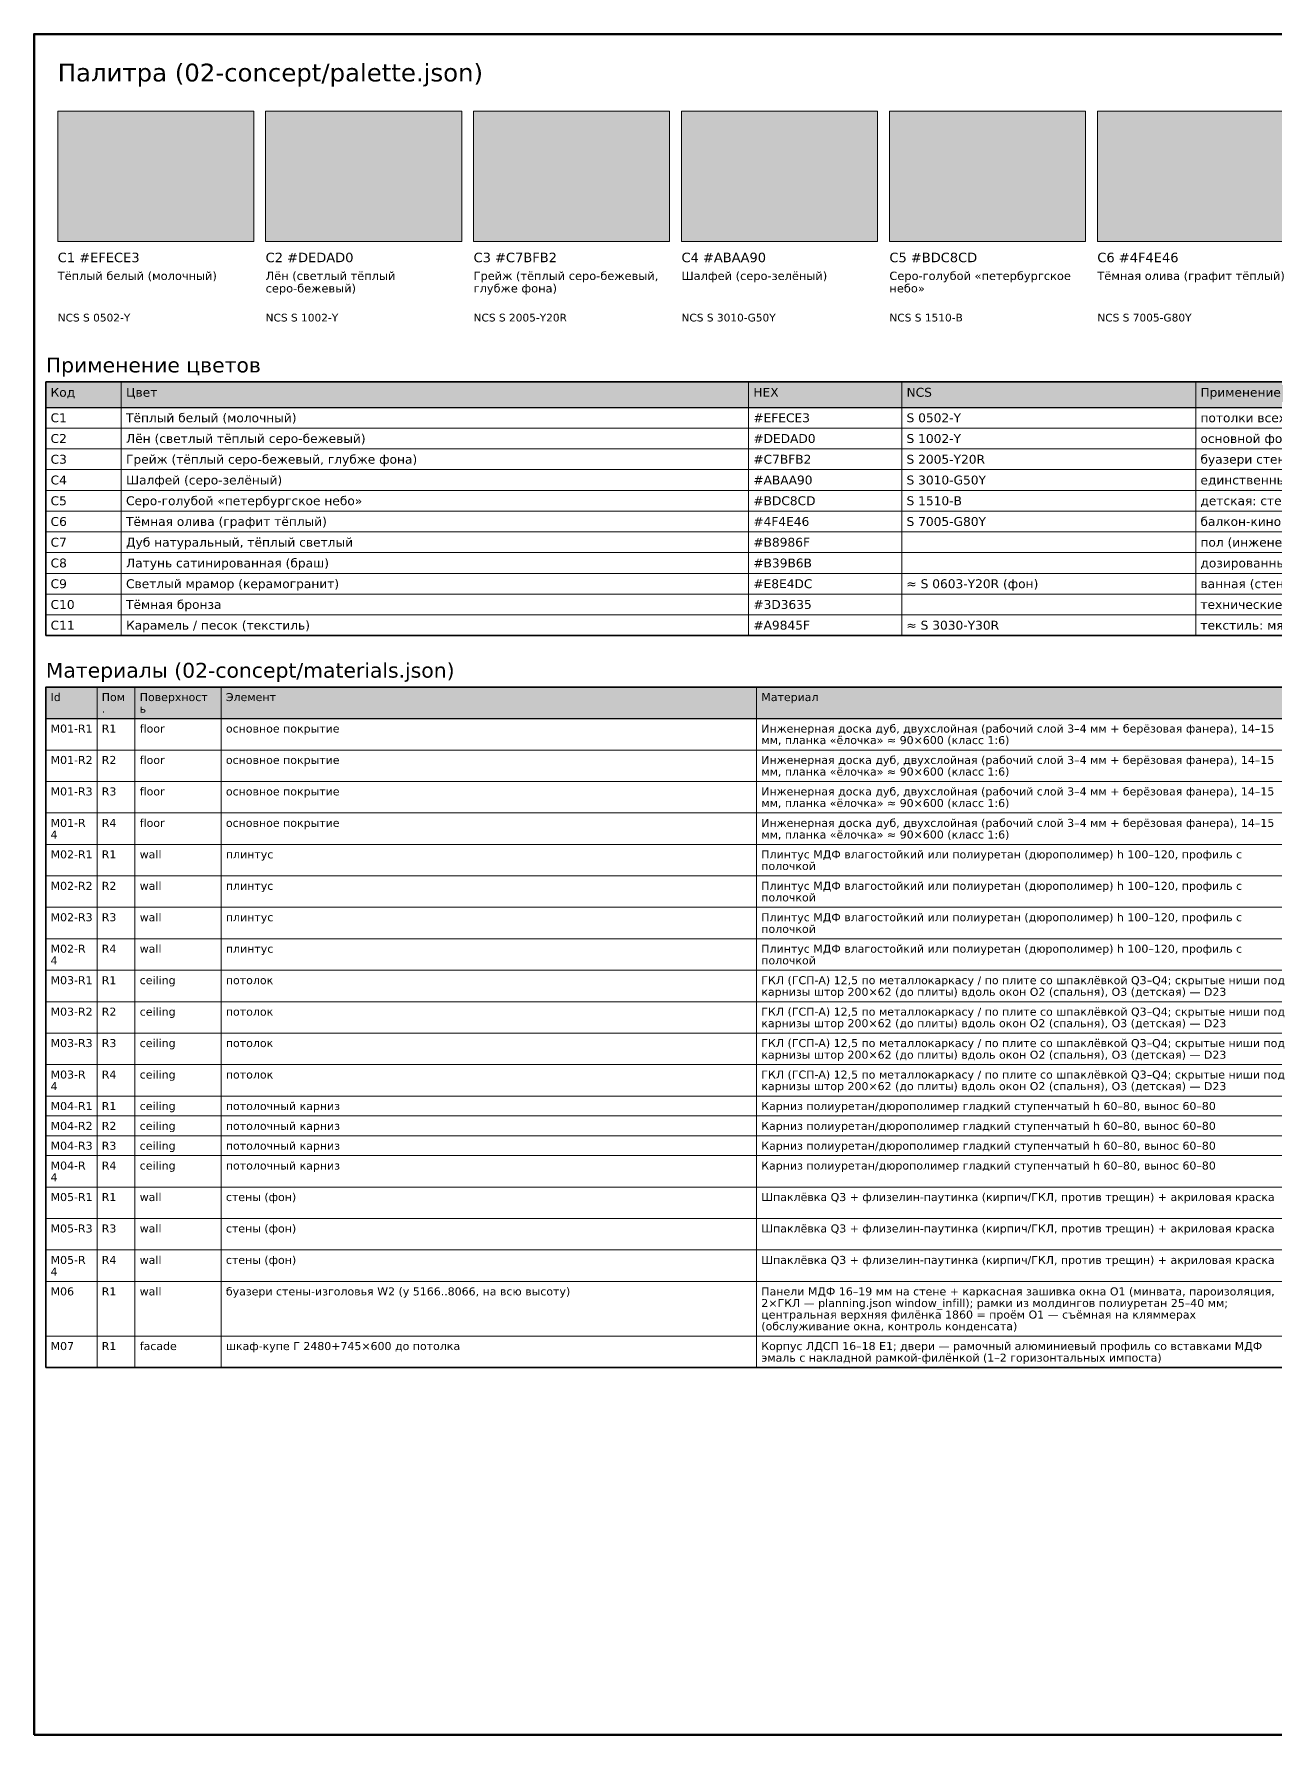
# Model space of a CAD drawing. Header units: millimetres. Extents: x 20 to 415, y 1 to 292.
# Drawn here: x 20 to 229.6, y 5 to 292 of the extents above; entities that cross this region are included whole.
import ezdxf

# ---------------------------------------------------------------- set-up
doc = ezdxf.new("R2010")
doc.units = ezdxf.units.MM
doc.layers.add('FRAME', color=7, linetype='CONTINUOUS')
doc.layers.add('TEXT', color=7, linetype='CONTINUOUS')
doc.styles.add('GOST', font='DejaVuSans.ttf')

msp = doc.modelspace()

# ---------------------------------------------------------------- hatches: boundary and pattern name
at = {"layer": 'TEXT', "true_color": 0xefece3}
h = msp.add_hatch(color=7, dxfattribs=at)
h.dxf.hatch_style = 1
h.paths.add_polyline_path([(24, 257), (57.09, 257), (57.09, 279), (24, 279)])
at = {"layer": 'TEXT', "true_color": 0xdedad0}
h = msp.add_hatch(color=7, dxfattribs=at)
h.dxf.hatch_style = 1
h.paths.add_polyline_path([(59.09, 257), (92.18, 257), (92.18, 279), (59.09, 279)])
at = {"layer": 'TEXT', "true_color": 0xc7bfb2}
h = msp.add_hatch(color=7, dxfattribs=at)
h.dxf.hatch_style = 1
h.paths.add_polyline_path([(94.18, 257), (127.27, 257), (127.27, 279), (94.18, 279)])
at = {"layer": 'TEXT', "true_color": 0xabaa90}
h = msp.add_hatch(color=7, dxfattribs=at)
h.dxf.hatch_style = 1
h.paths.add_polyline_path([(129.27, 257), (162.36, 257), (162.36, 279), (129.27, 279)])
at = {"layer": 'TEXT', "true_color": 0xbdc8cd}
h = msp.add_hatch(color=7, dxfattribs=at)
h.dxf.hatch_style = 1
h.paths.add_polyline_path([(164.36, 257), (197.45, 257), (197.45, 279), (164.36, 279)])
at = {"layer": 'TEXT', "true_color": 0x4f4e46}
h = msp.add_hatch(color=7, dxfattribs=at)
h.dxf.hatch_style = 1
h.paths.add_polyline_path([(199.45, 257), (232.55, 257), (232.55, 279), (199.45, 279)])
at = {"layer": 'TEXT', "true_color": 0xe6e6e6}
h = msp.add_hatch(color=7, dxfattribs=at)
h.dxf.hatch_style = 1
h.paths.add_polyline_path([(22, 229), (413, 229), (413, 233.3), (22, 233.3)])
h = msp.add_hatch(color=7, dxfattribs=at)
h.dxf.hatch_style = 1
h.paths.add_polyline_path([(22, 176.49), (413, 176.49), (413, 181.8), (22, 181.8)])

# ---------------------------------------------------------------- linework, layer by layer
at = {"layer": 'FRAME', "color": 7, "lineweight": 50}
msp.add_lwpolyline([(20, 5), (415, 5), (415, 292), (20, 292)], close=True, dxfattribs=at)
at = {"layer": 'TEXT', "color": 7, "lineweight": 20}
for points in [[(24, 257), (57.09, 257), (57.09, 279), (24, 279)], [(59.09, 257), (92.18, 257), (92.18, 279), (59.09, 279)], [(94.18, 257), (127.27, 257), (127.27, 279), (94.18, 279)], [(129.27, 257), (162.36, 257), (162.36, 279), (129.27, 279)], [(164.36, 257), (197.45, 257), (197.45, 279), (164.36, 279)], [(199.45, 257), (232.55, 257), (232.55, 279), (199.45, 279)]]:
    msp.add_lwpolyline(points, close=True, dxfattribs=at)
at = {"layer": 'TEXT', "color": 7, "lineweight": 25}
for points in [[(22, 229), (413, 229), (413, 233.3), (22, 233.3)], [(22, 176.49), (413, 176.49), (413, 181.8), (22, 181.8)]]:
    msp.add_lwpolyline(points, close=True, dxfattribs=at)
at = {"layer": 'TEXT', "color": 7, "lineweight": 15}
for points in [[(22, 233.3), (22, 229)], [(34.73, 233.3), (34.73, 229)], [(140.6, 233.3), (140.6, 229)], [(166.45, 233.3), (166.45, 229)], [(216.05, 233.3), (216.05, 229)], [(22, 229), (22, 225.5)], [(34.73, 229), (34.73, 225.5)], [(140.6, 229), (140.6, 225.5)], [(166.45, 229), (166.45, 225.5)], [(216.05, 229), (216.05, 225.5)], [(22, 225.5), (22, 222)], [(34.73, 225.5), (34.73, 222)], [(140.6, 225.5), (140.6, 222)], [(166.45, 225.5), (166.45, 222)], [(216.05, 225.5), (216.05, 222)], [(22, 222), (22, 218.5)], [(34.73, 222), (34.73, 218.5)], [(140.6, 222), (140.6, 218.5)], [(166.45, 222), (166.45, 218.5)], [(216.05, 222), (216.05, 218.5)], [(22, 218.5), (22, 215)], [(34.73, 218.5), (34.73, 215)], [(140.6, 218.5), (140.6, 215)], [(166.45, 218.5), (166.45, 215)], [(216.05, 218.5), (216.05, 215)], [(22, 215), (22, 211.5)], [(34.73, 215), (34.73, 211.5)], [(140.6, 215), (140.6, 211.5)], [(166.45, 215), (166.45, 211.5)], [(216.05, 215), (216.05, 211.5)], [(22, 211.5), (22, 208)], [(34.73, 211.5), (34.73, 208)], [(140.6, 211.5), (140.6, 208)], [(166.45, 211.5), (166.45, 208)], [(216.05, 211.5), (216.05, 208)], [(22, 208), (22, 204.5)], [(34.73, 208), (34.73, 204.5)], [(140.6, 208), (140.6, 204.5)], [(166.45, 208), (166.45, 204.5)], [(216.05, 208), (216.05, 204.5)], [(22, 204.5), (22, 201)], [(34.73, 204.5), (34.73, 201)], [(140.6, 204.5), (140.6, 201)], [(166.45, 204.5), (166.45, 201)], [(216.05, 204.5), (216.05, 201)], [(22, 201), (22, 197.5)], [(34.73, 201), (34.73, 197.5)], [(140.6, 201), (140.6, 197.5)], [(166.45, 201), (166.45, 197.5)], [(216.05, 201), (216.05, 197.5)], [(22, 197.5), (22, 194)], [(34.73, 197.5), (34.73, 194)], [(140.6, 197.5), (140.6, 194)], [(166.45, 197.5), (166.45, 194)], [(216.05, 197.5), (216.05, 194)], [(22, 194), (22, 190.5)], [(34.73, 194), (34.73, 190.5)], [(140.6, 194), (140.6, 190.5)], [(166.45, 194), (166.45, 190.5)], [(216.05, 194), (216.05, 190.5)], [(22, 181.8), (22, 176.49)], [(30.63, 181.8), (30.63, 176.49)], [(37.04, 181.8), (37.04, 176.49)], [(51.58, 181.8), (51.58, 176.49)], [(141.94, 181.8), (141.94, 176.49)], [(22, 176.49), (22, 171.19)], [(30.63, 176.49), (30.63, 171.19)], [(37.04, 176.49), (37.04, 171.19)], [(51.58, 176.49), (51.58, 171.19)], [(141.94, 176.49), (141.94, 171.19)], [(22, 171.19), (22, 165.88)], [(30.63, 171.19), (30.63, 165.88)], [(37.04, 171.19), (37.04, 165.88)], [(51.58, 171.19), (51.58, 165.88)], [(141.94, 171.19), (141.94, 165.88)], [(22, 165.88), (22, 160.57)], [(30.63, 165.88), (30.63, 160.57)], [(37.04, 165.88), (37.04, 160.57)], [(51.58, 165.88), (51.58, 160.57)], [(141.94, 165.88), (141.94, 160.57)], [(22, 160.57), (22, 155.26)], [(30.63, 160.57), (30.63, 155.26)], [(37.04, 160.57), (37.04, 155.26)], [(51.58, 160.57), (51.58, 155.26)], [(141.94, 160.57), (141.94, 155.26)], [(22, 155.26), (22, 149.95)], [(30.63, 155.26), (30.63, 149.95)], [(37.04, 155.26), (37.04, 149.95)], [(51.58, 155.26), (51.58, 149.95)], [(141.94, 155.26), (141.94, 149.95)], [(22, 149.95), (22, 144.65)], [(30.63, 149.95), (30.63, 144.65)], [(37.04, 149.95), (37.04, 144.65)], [(51.58, 149.95), (51.58, 144.65)], [(141.94, 149.95), (141.94, 144.65)], [(22, 144.65), (22, 139.34)], [(30.63, 144.65), (30.63, 139.34)], [(37.04, 144.65), (37.04, 139.34)], [(51.58, 144.65), (51.58, 139.34)], [(141.94, 144.65), (141.94, 139.34)], [(22, 139.34), (22, 134.03)], [(30.63, 139.34), (30.63, 134.03)], [(37.04, 139.34), (37.04, 134.03)], [(51.58, 139.34), (51.58, 134.03)], [(141.94, 139.34), (141.94, 134.03)], [(22, 134.03), (22, 128.72)], [(30.63, 134.03), (30.63, 128.72)], [(37.04, 134.03), (37.04, 128.72)], [(51.58, 134.03), (51.58, 128.72)], [(141.94, 134.03), (141.94, 128.72)], [(22, 128.72), (22, 123.42)], [(30.63, 128.72), (30.63, 123.42)], [(37.04, 128.72), (37.04, 123.42)], [(51.58, 128.72), (51.58, 123.42)], [(141.94, 128.72), (141.94, 123.42)], [(22, 123.42), (22, 118.11)], [(30.63, 123.42), (30.63, 118.11)], [(37.04, 123.42), (37.04, 118.11)], [(51.58, 123.42), (51.58, 118.11)], [(141.94, 123.42), (141.94, 118.11)], [(22, 118.11), (22, 112.8)], [(30.63, 118.11), (30.63, 112.8)], [(37.04, 118.11), (37.04, 112.8)], [(51.58, 118.11), (51.58, 112.8)], [(141.94, 118.11), (141.94, 112.8)], [(22, 112.8), (22, 109.45)], [(30.63, 112.8), (30.63, 109.45)], [(37.04, 112.8), (37.04, 109.45)], [(51.58, 112.8), (51.58, 109.45)], [(141.94, 112.8), (141.94, 109.45)], [(22, 109.45), (22, 106.1)], [(30.63, 109.45), (30.63, 106.1)], [(37.04, 109.45), (37.04, 106.1)], [(51.58, 109.45), (51.58, 106.1)], [(141.94, 109.45), (141.94, 106.1)], [(22, 106.1), (22, 102.75)], [(30.63, 106.1), (30.63, 102.75)], [(37.04, 106.1), (37.04, 102.75)], [(51.58, 106.1), (51.58, 102.75)], [(141.94, 106.1), (141.94, 102.75)], [(22, 102.75), (22, 97.44)], [(30.63, 102.75), (30.63, 97.44)], [(37.04, 102.75), (37.04, 97.44)], [(51.58, 102.75), (51.58, 97.44)], [(141.94, 102.75), (141.94, 97.44)], [(22, 97.44), (22, 92.14)], [(30.63, 97.44), (30.63, 92.14)], [(37.04, 97.44), (37.04, 92.14)], [(51.58, 97.44), (51.58, 92.14)], [(141.94, 97.44), (141.94, 92.14)], [(22, 92.14), (22, 86.83)], [(30.63, 92.14), (30.63, 86.83)], [(37.04, 92.14), (37.04, 86.83)], [(51.58, 92.14), (51.58, 86.83)], [(141.94, 92.14), (141.94, 86.83)], [(22, 86.83), (22, 81.52)], [(30.63, 86.83), (30.63, 81.52)], [(37.04, 86.83), (37.04, 81.52)], [(51.58, 86.83), (51.58, 81.52)], [(141.94, 86.83), (141.94, 81.52)], [(22, 81.52), (22, 72.3)], [(30.63, 81.52), (30.63, 72.3)], [(37.04, 81.52), (37.04, 72.3)], [(51.58, 81.52), (51.58, 72.3)], [(141.94, 81.52), (141.94, 72.3)], [(22, 72.3), (22, 66.99)], [(30.63, 72.3), (30.63, 66.99)], [(37.04, 72.3), (37.04, 66.99)], [(51.58, 72.3), (51.58, 66.99)], [(141.94, 72.3), (141.94, 66.99)]]:
    msp.add_lwpolyline(points, dxfattribs=at)
at = {"layer": 'TEXT', "color": 7, "lineweight": 35}
for points in [[(22, 190.5), (413, 190.5), (413, 233.3), (22, 233.3)], [(22, 66.99), (413, 66.99), (413, 181.8), (22, 181.8)]]:
    msp.add_lwpolyline(points, close=True, dxfattribs=at)
at = {"layer": 'TEXT', "color": 7, "lineweight": 15}
for points in [[(22, 225.5), (413, 225.5), (413, 229), (22, 229)], [(22, 222), (413, 222), (413, 225.5), (22, 225.5)], [(22, 218.5), (413, 218.5), (413, 222), (22, 222)], [(22, 215), (413, 215), (413, 218.5), (22, 218.5)], [(22, 211.5), (413, 211.5), (413, 215), (22, 215)], [(22, 208), (413, 208), (413, 211.5), (22, 211.5)], [(22, 204.5), (413, 204.5), (413, 208), (22, 208)], [(22, 201), (413, 201), (413, 204.5), (22, 204.5)], [(22, 197.5), (413, 197.5), (413, 201), (22, 201)], [(22, 194), (413, 194), (413, 197.5), (22, 197.5)], [(22, 190.5), (413, 190.5), (413, 194), (22, 194)], [(22, 171.19), (413, 171.19), (413, 176.49), (22, 176.49)], [(22, 165.88), (413, 165.88), (413, 171.19), (22, 171.19)], [(22, 160.57), (413, 160.57), (413, 165.88), (22, 165.88)], [(22, 155.26), (413, 155.26), (413, 160.57), (22, 160.57)], [(22, 149.95), (413, 149.95), (413, 155.26), (22, 155.26)], [(22, 144.65), (413, 144.65), (413, 149.95), (22, 149.95)], [(22, 139.34), (413, 139.34), (413, 144.65), (22, 144.65)], [(22, 134.03), (413, 134.03), (413, 139.34), (22, 139.34)], [(22, 128.72), (413, 128.72), (413, 134.03), (22, 134.03)], [(22, 123.42), (413, 123.42), (413, 128.72), (22, 128.72)], [(22, 118.11), (413, 118.11), (413, 123.42), (22, 123.42)], [(22, 112.8), (413, 112.8), (413, 118.11), (22, 118.11)], [(22, 109.45), (413, 109.45), (413, 112.8), (22, 112.8)], [(22, 106.1), (413, 106.1), (413, 109.45), (22, 109.45)], [(22, 102.75), (413, 102.75), (413, 106.1), (22, 106.1)], [(22, 97.44), (413, 97.44), (413, 102.75), (22, 102.75)], [(22, 92.14), (413, 92.14), (413, 97.44), (22, 97.44)], [(22, 86.83), (413, 86.83), (413, 92.14), (22, 92.14)], [(22, 81.52), (413, 81.52), (413, 86.83), (22, 86.83)], [(22, 72.3), (413, 72.3), (413, 81.52), (22, 81.52)], [(22, 66.99), (413, 66.99), (413, 72.3), (22, 72.3)]]:
    msp.add_lwpolyline(points, close=True, dxfattribs=at)

# ---------------------------------------------------------------- texts
at = {"layer": 'TEXT', "color": 7, "style": 'GOST'}
for s, height, p in [('Палитра (02-concept/palette.json)', 3, (24, 284)), ('C1 #EFECE3', 1.6, (24, 253.5)), ('C2 #DEDAD0', 1.6, (59.09, 253.5)), ('C3 #C7BFB2', 1.6, (94.18, 253.5)), ('C4 #ABAA90', 1.6, (129.27, 253.5)), ('C5 #BDC8CD', 1.6, (164.36, 253.5)), ('C6 #4F4E46', 1.6, (199.45, 253.5)), ('Тёплый белый (молочный)', 1.4, (24, 250.5)), ('Лён (светлый тёплый', 1.4, (59.09, 250.5)), ('серо-бежевый)', 1.4, (59.09, 248.4)), ('глубже фона)', 1.4, (94.18, 248.4)), ('Грейж (тёплый серо-бежевый,', 1.4, (94.18, 250.5)), ('Шалфей (серо-зелёный)', 1.4, (129.27, 250.5)), ('Серо-голубой «петербургское', 1.4, (164.36, 250.5)), ('небо»', 1.4, (164.36, 248.4)), ('Тёмная олива (графит тёплый)', 1.4, (199.45, 250.5)), ('NCS S 0502-Y', 1.3, (24, 243.5)), ('NCS S 1002-Y', 1.3, (59.09, 243.5)), ('NCS S 2005-Y20R', 1.3, (94.18, 243.5)), ('NCS S 3010-G50Y', 1.3, (129.27, 243.5)), ('NCS S 1510-B', 1.3, (164.36, 243.5)), ('NCS S 7005-G80Y', 1.3, (199.45, 243.5)), ('Применение цветов', 2.5, (22, 234.9)), ('Код', 1.5, (22.8, 230.8)), ('Цвет', 1.5, (35.53, 230.8)), ('HEX', 1.5, (141.4, 230.8)), ('NCS', 1.5, (167.25, 230.8)), ('Применение', 1.5, (216.85, 230.8)), ('C1', 1.5, (22.8, 226.5)), ('Тёплый белый (молочный)', 1.5, (35.53, 226.5)), ('#EFECE3', 1.5, (141.4, 226.5)), ('S 0502-Y', 1.5, (167.25, 226.5)), ('потолки всех помещений, карнизы, молдинги и наличники в общих зонах, двери (эмаль), верх стен детской', 1.5, (216.85, 226.5)), ('C2', 1.5, (22.8, 223)), ('Лён (светлый тёплый серо-бежевый)', 1.5, (35.53, 223)), ('#DEDAD0', 1.5, (141.4, 223)), ('S 1002-Y', 1.5, (167.25, 223)), ('основной фон стен: прихожая-коридор, кухня-столовая, спальня (кроме изголовья), ванная выше плитки; фасады шкафа прихожей в цвет стены', 1.5, (216.85, 223)), ('C3', 1.5, (22.8, 219.5)), ('Грейж (тёплый серо-бежевый, глубже фона)', 1.5, (35.53, 219.5)), ('#C7BFB2', 1.5, (141.4, 219.5)), ('S 2005-Y20R', 1.5, (167.25, 219.5)), ('буазери стены-изголовья спальни (тон-в-тон с C2), фасады шкафа-купе спальни, банкетка и мягкие элементы прихожей', 1.5, (216.85, 219.5)), ('C4', 1.5, (22.8, 216)), ('Шалфей (серо-зелёный)', 1.5, (35.53, 216)), ('#ABAA90', 1.5, (141.4, 216)), ('S 3010-G50Y', 1.5, (167.25, 216)), ('единственный цветовой акцент квартиры: нижние фасады и буфет кухни, тумба ванной; текстиль спальни (точечно)', 1.5, (216.85, 216)), ('C5', 1.5, (22.8, 212.5)), ('Серо-голубой «петербургское небо»', 1.5, (35.53, 212.5)), ('#BDC8CD', 1.5, (141.4, 212.5)), ('S 1510-B', 1.5, (167.25, 212.5)), ('детская: стены ниже стенового молдинга (0…+900), текстиль детской; легко перекрасить при взрослении', 1.5, (216.85, 212.5)), ('C6', 1.5, (22.8, 209)), ('Тёмная олива (графит тёплый)', 1.5, (35.53, 209)), ('#4F4E46', 1.5, (141.4, 209)), ('S 7005-G80Y', 1.5, (167.25, 209)), ('балкон-кинозона: стены и потолок (гасят засветку проектора, «ложа театра» за порталом проёма O4); корпус экрана и короб-ламбрекен изнутри ниши', 1.5, (216.85, 209)), ('C7', 1.5, (22.8, 205.5)), ('Дуб натуральный, тёплый светлый', 1.5, (35.53, 205.5)), ('#B8986F', 1.5, (141.4, 205.5)), ('пол (инженерная доска ёлочкой) во всех жилых и сухих зонах; LVT балкона — подбор в тон; столешница обеденного стола', 1.5, (216.85, 205.5)), ('C8', 1.5, (22.8, 202)), ('Латунь сатинированная (браш)', 1.5, (35.53, 202)), ('#B39B6B', 1.5, (141.4, 202)), ('дозированный акцент: ручки кухни и шкафов, бра спальни, смесители ванной, подвесы над столом, переходные профили пола. Не более 3–4 элементов в одном поле зрения', 1.5, (216.85, 202)), ('C9', 1.5, (22.8, 198.5)), ('Светлый мрамор (керамогранит)', 1.5, (35.53, 198.5)), ('#E8E4DC', 1.5, (141.4, 198.5)), ('≈ S 0603-Y20R (фон)', 1.5, (167.25, 198.5)), ('ванная (стены мокрых зон, пол), фартук кухни, пол прихожей у входа (камень), постирочная (пол)', 1.5, (216.85, 198.5)), ('C10', 1.5, (22.8, 195)), ('Тёмная бронза', 1.5, (35.53, 195)), ('#3D3635', 1.5, (141.4, 195)), ('технические элементы, которые должны «молчать»: профили шкафа-купе, решётки бризеров/вентиляции в тёмной зоне балкона, кронштейн проектора, ножки мебели', 1.5, (216.85, 195)), ('C11', 1.5, (22.8, 191.5)), ('Карамель / песок (текстиль)', 1.5, (35.53, 191.5)), ('#A9845F', 1.5, (141.4, 191.5)), ('≈ S 3030-Y30R', 1.5, (167.25, 191.5)), ('текстиль: мягкое изголовье кровати, обивка П-дивана (база — более светлая песочная), стулья столовой, пледы', 1.5, (216.85, 191.5)), ('Материалы (02-concept/materials.json)', 2.5, (22, 183.4)), ('Id', 1.35, (22.8, 179.45)), ('Элемент', 1.35, (52.38, 179.45)), ('Пом', 1.35, (31.43, 179.45)), ('ь', 1.35, (37.84, 177.49)), ('Поверхност', 1.35, (37.84, 179.45)), ('Материал', 1.35, (142.74, 179.45)), ('M01-R1', 1.35, (22.8, 174.14)), ('R1', 1.35, (31.43, 174.14)), ('.', 1.35, (31.43, 177.49)), ('floor', 1.35, (37.84, 174.14)), ('основное покрытие', 1.35, (52.38, 174.14)), ('Инженерная доска дуб, двухслойная (рабочий слой 3–4 мм + берёзовая фанера), 14–15', 1.35, (142.74, 174.14)), ('мм, планка «ёлочка» ≈ 90×600 (класс 1:6)', 1.35, (142.74, 172.19)), ('M01-R2', 1.35, (22.8, 168.84)), ('R2', 1.35, (31.43, 168.84)), ('floor', 1.35, (37.84, 168.84)), ('основное покрытие', 1.35, (52.38, 168.84)), ('Инженерная доска дуб, двухслойная (рабочий слой 3–4 мм + берёзовая фанера), 14–15', 1.35, (142.74, 168.84)), ('мм, планка «ёлочка» ≈ 90×600 (класс 1:6)', 1.35, (142.74, 166.88)), ('M01-R3', 1.35, (22.8, 163.53)), ('R3', 1.35, (31.43, 163.53)), ('floor', 1.35, (37.84, 163.53)), ('основное покрытие', 1.35, (52.38, 163.53)), ('Инженерная доска дуб, двухслойная (рабочий слой 3–4 мм + берёзовая фанера), 14–15', 1.35, (142.74, 163.53)), ('мм, планка «ёлочка» ≈ 90×600 (класс 1:6)', 1.35, (142.74, 161.57)), ('M01-R', 1.35, (22.8, 158.22)), ('R4', 1.35, (31.43, 158.22)), ('floor', 1.35, (37.84, 158.22)), ('основное покрытие', 1.35, (52.38, 158.22)), ('Инженерная доска дуб, двухслойная (рабочий слой 3–4 мм + берёзовая фанера), 14–15', 1.35, (142.74, 158.22)), ('4', 1.35, (22.8, 156.26)), ('мм, планка «ёлочка» ≈ 90×600 (класс 1:6)', 1.35, (142.74, 156.26)), ('M02-R1', 1.35, (22.8, 152.91)), ('R1', 1.35, (31.43, 152.91)), ('wall', 1.35, (37.84, 152.91)), ('плинтус', 1.35, (52.38, 152.91)), ('полочкой', 1.35, (142.74, 150.95)), ('Плинтус МДФ влагостойкий или полиуретан (дюрополимер) h 100–120, профиль с', 1.35, (142.74, 152.91)), ('M02-R2', 1.35, (22.8, 147.6)), ('R2', 1.35, (31.43, 147.6)), ('wall', 1.35, (37.84, 147.6)), ('плинтус', 1.35, (52.38, 147.6)), ('полочкой', 1.35, (142.74, 145.65)), ('Плинтус МДФ влагостойкий или полиуретан (дюрополимер) h 100–120, профиль с', 1.35, (142.74, 147.6)), ('M02-R3', 1.35, (22.8, 142.3)), ('R3', 1.35, (31.43, 142.3)), ('wall', 1.35, (37.84, 142.3)), ('Плинтус МДФ влагостойкий или полиуретан (дюрополимер) h 100–120, профиль с', 1.35, (142.74, 142.3)), ('плинтус', 1.35, (52.38, 142.3)), ('полочкой', 1.35, (142.74, 140.34)), ('M02-R', 1.35, (22.8, 136.99)), ('R4', 1.35, (31.43, 136.99)), ('wall', 1.35, (37.84, 136.99)), ('плинтус', 1.35, (52.38, 136.99)), ('Плинтус МДФ влагостойкий или полиуретан (дюрополимер) h 100–120, профиль с', 1.35, (142.74, 136.99)), ('4', 1.35, (22.8, 135.03)), ('полочкой', 1.35, (142.74, 135.03)), ('M03-R1', 1.35, (22.8, 131.68)), ('R1', 1.35, (31.43, 131.68)), ('ceiling', 1.35, (37.84, 131.68)), ('потолок', 1.35, (52.38, 131.68)), ('ГКЛ (ГСП-А) 12,5 по металлокаркасу / по плите со шпаклёвкой Q3–Q4; скрытые ниши под', 1.35, (142.74, 131.68)), ('карнизы штор 200×62 (до плиты) вдоль окон O2 (спальня), O3 (детская) — D23', 1.35, (142.74, 129.72)), ('M03-R2', 1.35, (22.8, 126.37)), ('R2', 1.35, (31.43, 126.37)), ('ceiling', 1.35, (37.84, 126.37)), ('потолок', 1.35, (52.38, 126.37)), ('ГКЛ (ГСП-А) 12,5 по металлокаркасу / по плите со шпаклёвкой Q3–Q4; скрытые ниши под', 1.35, (142.74, 126.37)), ('карнизы штор 200×62 (до плиты) вдоль окон O2 (спальня), O3 (детская) — D23', 1.35, (142.74, 124.42)), ('M03-R3', 1.35, (22.8, 121.07)), ('R3', 1.35, (31.43, 121.07)), ('ceiling', 1.35, (37.84, 121.07)), ('потолок', 1.35, (52.38, 121.07)), ('ГКЛ (ГСП-А) 12,5 по металлокаркасу / по плите со шпаклёвкой Q3–Q4; скрытые ниши под', 1.35, (142.74, 121.07)), ('карнизы штор 200×62 (до плиты) вдоль окон O2 (спальня), O3 (детская) — D23', 1.35, (142.74, 119.11)), ('4', 1.35, (22.8, 113.8)), ('M03-R', 1.35, (22.8, 115.76)), ('R4', 1.35, (31.43, 115.76)), ('ceiling', 1.35, (37.84, 115.76)), ('потолок', 1.35, (52.38, 115.76)), ('карнизы штор 200×62 (до плиты) вдоль окон O2 (спальня), O3 (детская) — D23', 1.35, (142.74, 113.8)), ('ГКЛ (ГСП-А) 12,5 по металлокаркасу / по плите со шпаклёвкой Q3–Q4; скрытые ниши под', 1.35, (142.74, 115.76)), ('M04-R1', 1.35, (22.8, 110.45)), ('R1', 1.35, (31.43, 110.45)), ('ceiling', 1.35, (37.84, 110.45)), ('потолочный карниз', 1.35, (52.38, 110.45)), ('Карниз полиуретан/дюрополимер гладкий ступенчатый h 60–80, вынос 60–80', 1.35, (142.74, 110.45)), ('M04-R2', 1.35, (22.8, 107.1)), ('R2', 1.35, (31.43, 107.1)), ('ceiling', 1.35, (37.84, 107.1)), ('потолочный карниз', 1.35, (52.38, 107.1)), ('Карниз полиуретан/дюрополимер гладкий ступенчатый h 60–80, вынос 60–80', 1.35, (142.74, 107.1)), ('M04-R3', 1.35, (22.8, 103.75)), ('R3', 1.35, (31.43, 103.75)), ('ceiling', 1.35, (37.84, 103.75)), ('потолочный карниз', 1.35, (52.38, 103.75)), ('Карниз полиуретан/дюрополимер гладкий ступенчатый h 60–80, вынос 60–80', 1.35, (142.74, 103.75)), ('M04-R', 1.35, (22.8, 100.4)), ('R4', 1.35, (31.43, 100.4)), ('ceiling', 1.35, (37.84, 100.4)), ('потолочный карниз', 1.35, (52.38, 100.4)), ('Карниз полиуретан/дюрополимер гладкий ступенчатый h 60–80, вынос 60–80', 1.35, (142.74, 100.4)), ('4', 1.35, (22.8, 98.44)), ('M05-R1', 1.35, (22.8, 95.09)), ('R1', 1.35, (31.43, 95.09)), ('wall', 1.35, (37.84, 95.09)), ('стены (фон)', 1.35, (52.38, 95.09)), ('Шпаклёвка Q3 + флизелин-паутинка (кирпич/ГКЛ, против трещин) + акриловая краска', 1.35, (142.74, 95.09)), ('M05-R3', 1.35, (22.8, 89.79)), ('R3', 1.35, (31.43, 89.79)), ('wall', 1.35, (37.84, 89.79)), ('стены (фон)', 1.35, (52.38, 89.79)), ('Шпаклёвка Q3 + флизелин-паутинка (кирпич/ГКЛ, против трещин) + акриловая краска', 1.35, (142.74, 89.79)), ('4', 1.35, (22.8, 82.52)), ('M05-R', 1.35, (22.8, 84.48)), ('R4', 1.35, (31.43, 84.48)), ('wall', 1.35, (37.84, 84.48)), ('стены (фон)', 1.35, (52.38, 84.48)), ('Шпаклёвка Q3 + флизелин-паутинка (кирпич/ГКЛ, против трещин) + акриловая краска', 1.35, (142.74, 84.48)), ('M06', 1.35, (22.8, 79.17)), ('R1', 1.35, (31.43, 79.17)), ('wall', 1.35, (37.84, 79.17)), ('буазери стены-изголовья W2 (y 5166..8066, на всю высоту)', 1.35, (52.38, 79.17)), ('Панели МДФ 16–19 мм на стене + каркасная зашивка окна O1 (минвата, пароизоляция,', 1.35, (142.74, 79.17)), ('2×ГКЛ — planning.json window_infill); рамки из молдингов полиуретан 25–40 мм;', 1.35, (142.74, 77.21)), ('(обслуживание окна, контроль конденсата)', 1.35, (142.74, 73.3)), ('центральная верхняя филёнка 1860 = проём O1 — съёмная на кляммерах', 1.35, (142.74, 75.26)), ('M07', 1.35, (22.8, 69.95)), ('R1', 1.35, (31.43, 69.95)), ('facade', 1.35, (37.84, 69.95)), ('шкаф-купе Г 2480+745×600 до потолка', 1.35, (52.38, 69.95)), ('эмаль с накладной рамкой-филёнкой (1–2 горизонтальных импоста)', 1.35, (142.74, 67.99)), ('Корпус ЛДСП 16–18 E1; двери — рамочный алюминиевый профиль со вставками МДФ', 1.35, (142.74, 69.95))]:
    msp.add_text(s, height=height, dxfattribs=at).set_placement(p)

doc.saveas('drawing.dxf')
